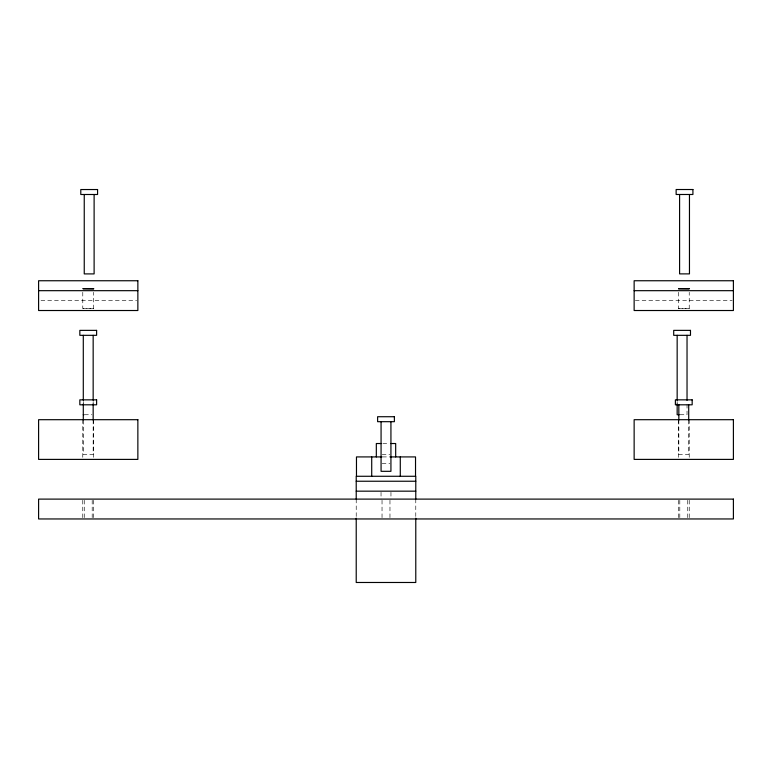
<?xml version="1.0" encoding="UTF-8"?>
<svg xmlns="http://www.w3.org/2000/svg" width="772" height="772" viewBox="0 0 772 772"><rect width="100%" height="100%" fill="white"/><g stroke="black" fill="none" stroke-linecap="round" stroke-linejoin="round"><path stroke-width="0.58" stroke-dasharray="3.86 2.9" d="M678.308 292.27L678.308 308.607L689.232 308.607L689.232 292.27M689.232 308.607L678.308 308.607M82.778 292.26L82.778 308.597L93.682 308.617L93.682 292.279M93.682 308.617L82.778 308.597M40.993 300.588L136.663 300.588M635.337 300.588L732.203 300.588M84.544 414.738L91.916 414.738M680.074 414.738L687.032 414.738L687.032 401.498M382.844 443.524L389.156 443.524M382.169 454.438L389.831 454.438M382.536 456.918L389.464 456.918M382.13 463.374L389.87 463.374M689.232 419.698L689.232 458.201M689.232 500.275L689.232 518.958M688.711 420.171L688.711 454.438L678.839 454.438L678.839 420.171M687.746 500.275L687.746 518.958M679.804 500.275L679.804 518.958M678.308 419.698L678.308 458.201M678.308 500.275L678.308 518.958M677.16 401.498L677.16 403.91M415.78 499.108L415.78 517.79M390.96 492.295L390.96 499.108M389.966 500.275L389.966 518.958M382.034 500.275L382.034 518.958M381.04 492.295L381.04 499.108M356.22 499.108L356.22 517.79M93.692 419.698L93.692 458.201M93.692 500.275L93.692 518.958M93.161 401.498L93.161 403.91M93.161 420.171L93.161 454.438L83.289 454.438L83.289 420.171M92.196 500.275L92.196 518.958M84.254 500.275L84.254 518.958M83.289 401.498L83.289 403.91M82.768 419.698L82.768 458.201M82.768 500.275L82.768 518.958"/><path stroke-width="1.16" d="M38.6 290.677L137.86 290.677M634.14 290.677L733.4 290.677M83.289 414.738L83.926 414.738M679.177 414.738L677.16 414.738L677.16 403.91M381.165 443.524L376.321 443.524L376.321 456.918M390.835 443.524L395.679 443.524L395.679 456.918M381.918 456.918L356.471 456.918L356.471 476.276M390.082 456.918L415.529 456.918L415.529 476.276M356.22 481.236L415.78 481.236M356.22 491.166L415.78 491.166M689.464 194.486L689.464 273.886L679.592 273.886L679.592 194.486M688.711 404.808L688.711 420.171M687.032 335.328L687.032 400.301M678.839 404.808L678.839 420.171M677.16 335.328L677.16 400.301M415.78 499.108L415.78 476.276L356.22 476.276L356.22 499.108M415.78 518.166L415.78 582.484L356.22 582.484L356.22 518.166M400.282 456.918L400.282 476.276M390.931 421.686L390.931 471.316L381.069 471.316L381.069 421.686M371.718 456.918L371.718 476.276M94.116 194.496L94.116 273.906L84.244 273.906L84.244 194.496M93.161 335.328L93.161 400.301M93.161 403.91L93.161 420.171M83.289 335.328L83.289 400.301M83.289 403.91L83.289 420.171M678.501 288.718L689.232 288.767L678.501 288.718M83.048 288.709L93.682 288.786L83.048 288.709M692.918 189.516L676.137 189.516L676.137 194.486L692.918 194.486L692.918 189.516M97.571 189.536L80.79 189.536L80.79 194.496L97.571 194.496L97.571 189.536M137.86 280.747L38.6 280.747L38.6 310.518L137.86 310.518L137.86 280.747M733.4 280.747L634.14 280.747L634.14 310.518L733.4 310.518L733.4 280.747M96.616 330.368L79.834 330.368L79.834 335.328L96.616 335.328L96.616 330.368M690.486 330.368L673.705 330.368L673.705 335.328L690.486 335.328L690.486 330.368M96.616 399.848L79.834 399.848L79.834 404.808L96.616 404.808L96.616 399.848M692.166 399.848L675.384 399.848L675.384 404.808L692.166 404.808L692.166 399.848M394.386 416.726L377.614 416.726L377.614 421.686L394.386 421.686L394.386 416.726M137.86 419.698L38.6 419.698L38.6 459.398L137.86 459.398L137.86 419.698M733.4 419.698L634.14 419.698L634.14 459.398L733.4 459.398L733.4 419.698M733.4 499.108L38.6 499.108L38.6 518.958L733.4 518.958L733.4 499.108"/></g></svg>
